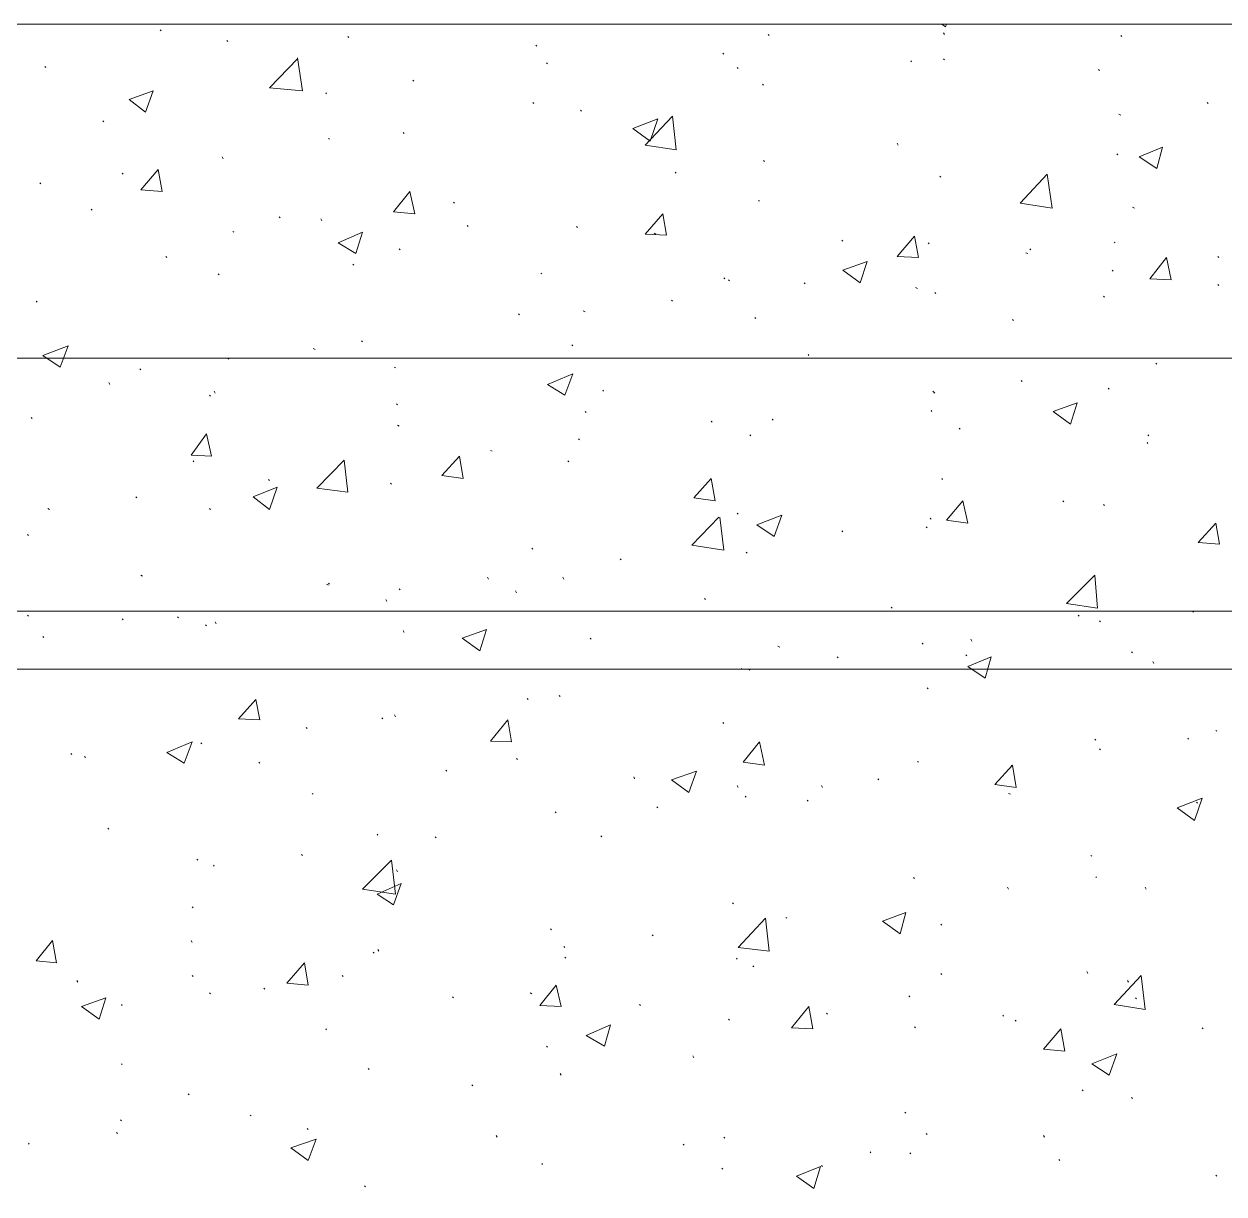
# Model space of a CAD drawing. Header units: millimetres. Extents: x 2928 to 3112, y 1220 to 1280.
# Drawn here: x 2955.221 to 2957.286, y 1260.55 to 1262.562 of the extents above; entities that cross this region are included whole.
import ezdxf

# ---------------------------------------------------------------- set-up
doc = ezdxf.new("R2010")
doc.units = ezdxf.units.MM

msp = doc.modelspace()

# ---------------------------------------------------------------- linework, layer by layer
at = {"color": 253, "linetype": 'Continuous', "lineweight": 5, "true_color": 0x9a9a9a}
for points in [[(2940.97965, 1262.56226), (2981.54689, 1262.56226), (2981.54689, 1240.79028), (2940.97965, 1240.79028)], [(2941.98633, 1261.55224), (2980.53854, 1261.55224), (2980.53854, 1241.8003), (2941.98633, 1241.8003)]]:
    msp.add_lwpolyline(points, close=True, dxfattribs=at)
at = {"color": 92, "linetype": 'Continuous', "lineweight": 13, "true_color": 0x00b800}
for points in [[(2956.79987, 1262.56226), (2956.80654, 1262.55726), (2956.80654, 1262.55726)], [(2956.80654, 1262.55726), (2956.80821, 1262.56226), (2956.80821, 1262.56226)], [(2955.45652, 1262.55059), (2955.45485, 1262.55226), (2955.45485, 1262.55226)], [(2955.77986, 1262.53893), (2955.77819, 1262.54059), (2955.77819, 1262.54059)], [(2956.5032, 1262.54226), (2956.50153, 1262.54393), (2956.50153, 1262.54393)], [(2956.80487, 1262.54393), (2956.80321, 1262.54726), (2956.80321, 1262.54726)], [(2957.10988, 1262.54059), (2957.10821, 1262.54226), (2957.10821, 1262.54226)], [(2955.57152, 1262.53226), (2955.56985, 1262.53393), (2955.56985, 1262.53393)], [(2956.1032, 1262.52392), (2956.10153, 1262.52559), (2956.10153, 1262.52559)], [(2955.64319, 1262.45226), (2955.69152, 1262.50226), (2955.69152, 1262.50226)], [(2955.69986, 1262.44726), (2955.69152, 1262.50392), (2955.69152, 1262.50392)], [(2956.42487, 1262.51059), (2956.4232, 1262.51226), (2956.4232, 1262.51226)], [(2956.7482, 1262.49726), (2956.74654, 1262.49892), (2956.74654, 1262.49892)], [(2956.80487, 1262.50059), (2956.80321, 1262.50226), (2956.80321, 1262.50226)], [(2955.25818, 1262.48726), (2955.25652, 1262.48892), (2955.25652, 1262.48892)], [(2956.12153, 1262.49392), (2956.11986, 1262.49559), (2956.11986, 1262.49559)], [(2956.44987, 1262.48559), (2956.4482, 1262.48726), (2956.4482, 1262.48726)], [(2957.07154, 1262.48226), (2957.06988, 1262.48392), (2957.06988, 1262.48392)], [(2955.89153, 1262.46392), (2955.88986, 1262.46559), (2955.88986, 1262.46559)], [(2956.4932, 1262.45726), (2956.49153, 1262.45892), (2956.49153, 1262.45892)], [(2955.40152, 1262.43226), (2955.44319, 1262.44726), (2955.44319, 1262.44726)], [(2955.42985, 1262.41059), (2955.44319, 1262.44726), (2955.44319, 1262.44726)], [(2955.64319, 1262.45226), (2955.69986, 1262.44726), (2955.69986, 1262.44726)], [(2955.74152, 1262.44226), (2955.73986, 1262.44392), (2955.73986, 1262.44392)], [(2955.40152, 1262.43226), (2955.42985, 1262.41059), (2955.42985, 1262.41059)], [(2956.0982, 1262.42559), (2956.09653, 1262.42726), (2956.09653, 1262.42726)], [(2957.25821, 1262.42559), (2957.25654, 1262.42726), (2957.25654, 1262.42726)], [(2955.35818, 1262.39392), (2955.35652, 1262.39559), (2955.35652, 1262.39559)], [(2956.17986, 1262.41226), (2956.1782, 1262.41392), (2956.1782, 1262.41392)], [(2956.2682, 1262.38226), (2956.31153, 1262.39892), (2956.31153, 1262.39892)], [(2956.28986, 1262.35392), (2956.33653, 1262.40392), (2956.33653, 1262.40392)], [(2956.2982, 1262.36059), (2956.31153, 1262.39892), (2956.31153, 1262.39892)], [(2956.3432, 1262.34559), (2956.33653, 1262.40392), (2956.33653, 1262.40392)], [(2957.10821, 1262.40559), (2957.10488, 1262.40726), (2957.10488, 1262.40726)], [(2955.87486, 1262.37392), (2955.87319, 1262.37559), (2955.87319, 1262.37559)], [(2956.2682, 1262.38226), (2956.2982, 1262.36059), (2956.2982, 1262.36059)], [(2955.74652, 1262.36392), (2955.74486, 1262.36559), (2955.74486, 1262.36559)], [(2956.28986, 1262.35392), (2956.3432, 1262.34559), (2956.3432, 1262.34559)], [(2956.72487, 1262.35392), (2956.7232, 1262.35726), (2956.7232, 1262.35726)], [(2955.56319, 1262.33059), (2955.56152, 1262.33392), (2955.56152, 1262.33392)], [(2957.10321, 1262.33726), (2957.10154, 1262.33892), (2957.10154, 1262.33892)], [(2957.13988, 1262.33392), (2957.17988, 1262.35059), (2957.17988, 1262.35059)], [(2957.13988, 1262.33392), (2957.16988, 1262.31392), (2957.16988, 1262.31392)], [(2957.16988, 1262.31392), (2957.17988, 1262.35059), (2957.17988, 1262.35059)], [(2955.42152, 1262.27725), (2955.45152, 1262.31226), (2955.45152, 1262.31226)], [(2955.45819, 1262.27392), (2955.45152, 1262.31226), (2955.45152, 1262.31226)], [(2956.49487, 1262.32559), (2956.4932, 1262.32726), (2956.4932, 1262.32726)], [(2955.39152, 1262.30392), (2955.38985, 1262.30559), (2955.38985, 1262.30559)], [(2956.3432, 1262.30559), (2956.34153, 1262.30726), (2956.34153, 1262.30726)], [(2956.79821, 1262.29892), (2956.79654, 1262.30059), (2956.79654, 1262.30059)], [(2956.93487, 1262.25392), (2956.98154, 1262.30392), (2956.98154, 1262.30392)], [(2956.98987, 1262.24559), (2956.98154, 1262.30392), (2956.98154, 1262.30392)], [(2955.24985, 1262.28725), (2955.24818, 1262.28892), (2955.24818, 1262.28892)], [(2955.42152, 1262.27725), (2955.45819, 1262.27392), (2955.45819, 1262.27392)], [(2955.85652, 1262.23892), (2955.88486, 1262.27392), (2955.88486, 1262.27392)], [(2955.89319, 1262.23559), (2955.88486, 1262.27392), (2955.88486, 1262.27392)], [(2955.96153, 1262.25392), (2955.95986, 1262.25559), (2955.95986, 1262.25559)], [(2956.48653, 1262.25725), (2956.48487, 1262.25892), (2956.48487, 1262.25892)], [(2956.93487, 1262.25392), (2956.98987, 1262.24559), (2956.98987, 1262.24559)], [(2955.33818, 1262.24225), (2955.33652, 1262.24392), (2955.33652, 1262.24392)], [(2955.66152, 1262.22892), (2955.65986, 1262.23059), (2955.65986, 1262.23059)], [(2955.85652, 1262.23892), (2955.89319, 1262.23559), (2955.89319, 1262.23559)], [(2956.28986, 1262.20059), (2956.31986, 1262.23559), (2956.31986, 1262.23559)], [(2956.32653, 1262.19892), (2956.31986, 1262.23559), (2956.31986, 1262.23559)], [(2957.13154, 1262.24559), (2957.12821, 1262.24725), (2957.12821, 1262.24725)], [(2955.73319, 1262.22392), (2955.73152, 1262.22725), (2955.73152, 1262.22725)], [(2955.98486, 1262.21392), (2955.98319, 1262.21559), (2955.98319, 1262.21559)], [(2956.1732, 1262.21225), (2956.17153, 1262.21392), (2956.17153, 1262.21392)], [(2955.58152, 1262.20392), (2955.57985, 1262.20559), (2955.57985, 1262.20559)], [(2955.76152, 1262.18559), (2955.80319, 1262.20392), (2955.80319, 1262.20392)], [(2955.79152, 1262.16725), (2955.80319, 1262.20392), (2955.80319, 1262.20392)], [(2956.28986, 1262.20059), (2956.32653, 1262.19892), (2956.32653, 1262.19892)], [(2956.3082, 1262.20059), (2956.30486, 1262.20225), (2956.30486, 1262.20225)], [(2956.62987, 1262.18892), (2956.6282, 1262.19059), (2956.6282, 1262.19059)], [(2956.7232, 1262.16225), (2956.7532, 1262.19725), (2956.7532, 1262.19725)], [(2956.75987, 1262.16059), (2956.7532, 1262.19725), (2956.7532, 1262.19725)], [(2955.76152, 1262.18559), (2955.79152, 1262.16725), (2955.79152, 1262.16725)], [(2955.86819, 1262.17392), (2955.86653, 1262.17559), (2955.86653, 1262.17559)], [(2956.7782, 1262.18392), (2956.77654, 1262.18559), (2956.77654, 1262.18559)], [(2956.94821, 1262.16725), (2956.94487, 1262.16892), (2956.94487, 1262.16892)], [(2956.95321, 1262.17392), (2956.95154, 1262.17559), (2956.95154, 1262.17559)], [(2957.09821, 1262.18559), (2957.09654, 1262.18725), (2957.09654, 1262.18725)], [(2955.46652, 1262.16059), (2955.46485, 1262.16225), (2955.46485, 1262.16225)], [(2955.78819, 1262.14725), (2955.78652, 1262.14892), (2955.78652, 1262.14892)], [(2956.62987, 1262.13892), (2956.67154, 1262.15392), (2956.67154, 1262.15392)], [(2956.65987, 1262.11725), (2956.67154, 1262.15392), (2956.67154, 1262.15392)], [(2956.7232, 1262.16225), (2956.75987, 1262.16059), (2956.75987, 1262.16059)], [(2957.15821, 1262.12392), (2957.18654, 1262.16059), (2957.18654, 1262.16059)], [(2957.19488, 1262.12225), (2957.18654, 1262.16059), (2957.18654, 1262.16059)], [(2957.27655, 1262.16059), (2957.27488, 1262.16225), (2957.27488, 1262.16225)], [(2955.55652, 1262.13059), (2955.55485, 1262.13225), (2955.55485, 1262.13225)], [(2956.11153, 1262.13225), (2956.10986, 1262.13392), (2956.10986, 1262.13392)], [(2956.42653, 1262.12392), (2956.42487, 1262.12559), (2956.42487, 1262.12559)], [(2956.62987, 1262.13892), (2956.65987, 1262.11725), (2956.65987, 1262.11725)], [(2957.09488, 1262.13725), (2957.09321, 1262.13892), (2957.09321, 1262.13892)], [(2956.43487, 1262.12059), (2956.4332, 1262.12225), (2956.4332, 1262.12225)], [(2956.56487, 1262.11559), (2956.5632, 1262.11725), (2956.5632, 1262.11725)], [(2956.7582, 1262.10725), (2956.75487, 1262.10892), (2956.75487, 1262.10892)], [(2957.15821, 1262.12392), (2957.19488, 1262.12225), (2957.19488, 1262.12225)], [(2957.27655, 1262.11225), (2957.27488, 1262.11392), (2957.27488, 1262.11392)], [(2955.24318, 1262.08392), (2955.24152, 1262.08559), (2955.24152, 1262.08559)], [(2956.33653, 1262.08559), (2956.33487, 1262.08725), (2956.33487, 1262.08725)], [(2956.78987, 1262.09892), (2956.7882, 1262.10059), (2956.7882, 1262.10059)], [(2957.07988, 1262.09225), (2957.07821, 1262.09392), (2957.07821, 1262.09392)], [(2956.07319, 1262.06225), (2956.07153, 1262.06392), (2956.07153, 1262.06392)], [(2956.18653, 1262.06725), (2956.1832, 1262.06892), (2956.1832, 1262.06892)], [(2956.47987, 1262.05558), (2956.4782, 1262.05725), (2956.4782, 1262.05725)], [(2956.92321, 1262.05225), (2956.92154, 1262.05392), (2956.92154, 1262.05392)], [(2955.25318, 1261.99225), (2955.29652, 1262.00892), (2955.29652, 1262.00892)], [(2955.28318, 1261.97225), (2955.29652, 1262.00892), (2955.29652, 1262.00892)], [(2955.72152, 1262.00225), (2955.71819, 1262.00392), (2955.71819, 1262.00392)], [(2955.80319, 1262.01558), (2955.80152, 1262.01725), (2955.80152, 1262.01725)], [(2956.16486, 1262.00892), (2956.1632, 1262.01058), (2956.1632, 1262.01058)], [(2955.25318, 1261.99225), (2955.28318, 1261.97225), (2955.28318, 1261.97225)], [(2955.57319, 1261.98558), (2955.57152, 1261.98725), (2955.57152, 1261.98725)], [(2956.57154, 1261.99225), (2956.56987, 1261.99392), (2956.56987, 1261.99392)], [(2955.42152, 1261.96725), (2955.41985, 1261.96892), (2955.41985, 1261.96892)], [(2955.85986, 1261.97058), (2955.85819, 1261.97225), (2955.85819, 1261.97225)], [(2956.12153, 1261.94225), (2956.16486, 1261.96058), (2956.16486, 1261.96058)], [(2956.15153, 1261.92392), (2956.16486, 1261.96058), (2956.16486, 1261.96058)], [(2957.16988, 1261.97725), (2957.16821, 1261.97892), (2957.16821, 1261.97892)], [(2955.36818, 1261.94225), (2955.36652, 1261.94558), (2955.36652, 1261.94558)], [(2956.12153, 1261.94225), (2956.15153, 1261.92392), (2956.15153, 1261.92392)], [(2956.93821, 1261.94725), (2956.93654, 1261.94892), (2956.93654, 1261.94892)], [(2955.54152, 1261.92225), (2955.53985, 1261.92392), (2955.53985, 1261.92392)], [(2955.54985, 1261.92725), (2955.54819, 1261.93058), (2955.54819, 1261.93058)], [(2956.2182, 1261.93058), (2956.21653, 1261.93225), (2956.21653, 1261.93225)], [(2956.7882, 1261.92725), (2956.78487, 1261.93058), (2956.78487, 1261.93058)], [(2957.08821, 1261.93392), (2957.08654, 1261.93558), (2957.08654, 1261.93558)], [(2955.86319, 1261.90725), (2955.86153, 1261.90892), (2955.86153, 1261.90892)], [(2956.99154, 1261.89558), (2957.03321, 1261.91058), (2957.03321, 1261.91058)], [(2957.02154, 1261.87392), (2957.03321, 1261.91058), (2957.03321, 1261.91058)], [(2955.23485, 1261.88392), (2955.23318, 1261.88558), (2955.23318, 1261.88558)], [(2956.1882, 1261.89392), (2956.18653, 1261.89558), (2956.18653, 1261.89558)], [(2956.40487, 1261.87725), (2956.4032, 1261.87892), (2956.4032, 1261.87892)], [(2956.50987, 1261.88058), (2956.5082, 1261.88225), (2956.5082, 1261.88225)], [(2956.7832, 1261.89558), (2956.78154, 1261.89725), (2956.78154, 1261.89725)], [(2956.99154, 1261.89558), (2957.02154, 1261.87392), (2957.02154, 1261.87392)], [(2955.50819, 1261.82058), (2955.53485, 1261.85725), (2955.53485, 1261.85725)], [(2955.54319, 1261.81891), (2955.53485, 1261.85725), (2955.53485, 1261.85725)], [(2955.86653, 1261.87058), (2955.86319, 1261.87225), (2955.86319, 1261.87225)], [(2956.83154, 1261.86558), (2956.82987, 1261.86725), (2956.82987, 1261.86725)], [(2956.17653, 1261.84725), (2956.17486, 1261.84892), (2956.17486, 1261.84892)], [(2956.47153, 1261.85392), (2956.46987, 1261.85558), (2956.46987, 1261.85558)], [(2957.15488, 1261.84058), (2957.15321, 1261.84225), (2957.15321, 1261.84225)], [(2957.15654, 1261.85392), (2957.15488, 1261.85558), (2957.15488, 1261.85558)], [(2955.50819, 1261.82058), (2955.54319, 1261.81891), (2955.54319, 1261.81891)], [(2955.93986, 1261.78558), (2955.96986, 1261.81891), (2955.96986, 1261.81891)], [(2955.97653, 1261.78058), (2955.96986, 1261.81891), (2955.96986, 1261.81891)], [(2956.02653, 1261.82725), (2956.02319, 1261.82891), (2956.02319, 1261.82891)], [(2955.51319, 1261.80891), (2955.51152, 1261.81058), (2955.51152, 1261.81058)], [(2955.72486, 1261.76391), (2955.77152, 1261.81225), (2955.77152, 1261.81225)], [(2955.77819, 1261.75725), (2955.77152, 1261.81225), (2955.77152, 1261.81225)], [(2956.1582, 1261.80891), (2956.15653, 1261.81058), (2956.15653, 1261.81058)], [(2955.64319, 1261.77725), (2955.64152, 1261.77891), (2955.64152, 1261.77891)], [(2955.93986, 1261.78558), (2955.97653, 1261.78058), (2955.97653, 1261.78058)], [(2956.3732, 1261.74725), (2956.4032, 1261.78058), (2956.4032, 1261.78058)], [(2956.40987, 1261.74225), (2956.4032, 1261.78058), (2956.4032, 1261.78058)], [(2956.80154, 1261.77891), (2956.79987, 1261.78058), (2956.79987, 1261.78058)], [(2955.61485, 1261.74891), (2955.65652, 1261.76558), (2955.65652, 1261.76558)], [(2955.64319, 1261.72725), (2955.65652, 1261.76558), (2955.65652, 1261.76558)], [(2955.72486, 1261.76391), (2955.77819, 1261.75725), (2955.77819, 1261.75725)], [(2955.85319, 1261.77058), (2955.85152, 1261.77225), (2955.85152, 1261.77225)], [(2955.41485, 1261.74725), (2955.41319, 1261.74891), (2955.41319, 1261.74891)], [(2955.61485, 1261.74891), (2955.64319, 1261.72725), (2955.64319, 1261.72725)], [(2956.3732, 1261.74725), (2956.40987, 1261.74225), (2956.40987, 1261.74225)], [(2956.80821, 1261.70891), (2956.83654, 1261.74225), (2956.83654, 1261.74225)], [(2956.84487, 1261.70391), (2956.83654, 1261.74225), (2956.83654, 1261.74225)], [(2957.00987, 1261.74058), (2957.00821, 1261.74225), (2957.00821, 1261.74225)], [(2957.07988, 1261.73391), (2957.07821, 1261.73558), (2957.07821, 1261.73558)], [(2955.26485, 1261.72725), (2955.26152, 1261.72891), (2955.26152, 1261.72891)], [(2955.54152, 1261.72725), (2955.53985, 1261.72891), (2955.53985, 1261.72891)], [(2956.36987, 1261.66558), (2956.41653, 1261.71391), (2956.41653, 1261.71391)], [(2956.42487, 1261.65725), (2956.4182, 1261.71391), (2956.4182, 1261.71391)], [(2956.44987, 1261.71891), (2956.4482, 1261.72058), (2956.4482, 1261.72058)], [(2956.48153, 1261.70058), (2956.52487, 1261.71725), (2956.52487, 1261.71725)], [(2956.51153, 1261.68058), (2956.52487, 1261.71725), (2956.52487, 1261.71725)], [(2956.48153, 1261.70058), (2956.51153, 1261.68058), (2956.51153, 1261.68058)], [(2956.77487, 1261.69558), (2956.7732, 1261.69725), (2956.7732, 1261.69725)], [(2956.78154, 1261.71058), (2956.77987, 1261.71225), (2956.77987, 1261.71225)], [(2956.80821, 1261.70891), (2956.84487, 1261.70391), (2956.84487, 1261.70391)], [(2957.24154, 1261.67058), (2957.27155, 1261.70391), (2957.27155, 1261.70391)], [(2957.27821, 1261.66725), (2957.27155, 1261.70391), (2957.27155, 1261.70391)], [(2955.22818, 1261.68225), (2955.22652, 1261.68391), (2955.22652, 1261.68391)], [(2956.62987, 1261.68891), (2956.6282, 1261.69058), (2956.6282, 1261.69058)], [(2956.09653, 1261.65891), (2956.09486, 1261.66058), (2956.09486, 1261.66058)], [(2956.36987, 1261.66558), (2956.42487, 1261.65725), (2956.42487, 1261.65725)], [(2956.46487, 1261.65225), (2956.4632, 1261.65391), (2956.4632, 1261.65391)], [(2957.24154, 1261.67058), (2957.27821, 1261.66725), (2957.27821, 1261.66725)], [(2956.2482, 1261.64058), (2956.24653, 1261.64225), (2956.24653, 1261.64225)], [(2955.42485, 1261.61225), (2955.42152, 1261.61391), (2955.42152, 1261.61391)], [(2956.01986, 1261.60725), (2956.01819, 1261.61058), (2956.01819, 1261.61058)], [(2956.14986, 1261.60725), (2956.1482, 1261.61058), (2956.1482, 1261.61058)], [(2957.01487, 1261.56558), (2957.06321, 1261.61391), (2957.06321, 1261.61391)], [(2957.06821, 1261.55724), (2957.06321, 1261.61391), (2957.06321, 1261.61391)], [(2955.74486, 1261.59725), (2955.74152, 1261.59891), (2955.74152, 1261.59891)], [(2955.74652, 1261.59891), (2955.74486, 1261.60058), (2955.74486, 1261.60058)], [(2955.86819, 1261.58891), (2955.86653, 1261.59058), (2955.86653, 1261.59058)], [(2955.84486, 1261.56891), (2955.84319, 1261.57224), (2955.84319, 1261.57224)], [(2956.06819, 1261.58391), (2956.06653, 1261.58724), (2956.06653, 1261.58724)], [(2956.3932, 1261.57224), (2956.39153, 1261.57391), (2956.39153, 1261.57391)], [(2956.71487, 1261.55724), (2956.7132, 1261.55891), (2956.7132, 1261.55891)], [(2957.01487, 1261.56558), (2957.06821, 1261.55724), (2957.06821, 1261.55724)], [(2957.23321, 1261.55058), (2957.23154, 1261.55224), (2957.23154, 1261.55224)], [(2955.22818, 1261.54391), (2955.22652, 1261.54558), (2955.22652, 1261.54558)], [(2955.39152, 1261.53724), (2955.38985, 1261.53891), (2955.38985, 1261.53891)], [(2955.48652, 1261.54058), (2955.48485, 1261.54224), (2955.48485, 1261.54224)], [(2955.53485, 1261.52724), (2955.53319, 1261.52891), (2955.53319, 1261.52891)], [(2955.55152, 1261.53058), (2955.54985, 1261.53391), (2955.54985, 1261.53391)], [(2957.03654, 1261.54391), (2957.03488, 1261.54558), (2957.03488, 1261.54558)], [(2957.07321, 1261.53391), (2957.07154, 1261.53558), (2957.07154, 1261.53558)], [(2955.25485, 1261.50724), (2955.25318, 1261.50891), (2955.25318, 1261.50891)], [(2955.87486, 1261.51558), (2955.87319, 1261.51891), (2955.87319, 1261.51891)], [(2955.97486, 1261.50558), (2956.01653, 1261.52058), (2956.01653, 1261.52058)], [(2956.00486, 1261.48391), (2956.01653, 1261.52058), (2956.01653, 1261.52058)], [(2955.97486, 1261.50558), (2956.00486, 1261.48391), (2956.00486, 1261.48391)], [(2956.19653, 1261.50391), (2956.19486, 1261.50558), (2956.19486, 1261.50558)], [(2956.52153, 1261.49058), (2956.5182, 1261.49224), (2956.5182, 1261.49224)], [(2956.7682, 1261.49558), (2956.76654, 1261.49724), (2956.76654, 1261.49724)], [(2956.85154, 1261.50058), (2956.84987, 1261.50391), (2956.84987, 1261.50391)], [(2956.62154, 1261.47224), (2956.61987, 1261.47391), (2956.61987, 1261.47391)], [(2956.84321, 1261.47558), (2956.84154, 1261.47724), (2956.84154, 1261.47724)], [(2956.84487, 1261.45724), (2956.88487, 1261.47391), (2956.88487, 1261.47391)], [(2956.87487, 1261.43724), (2956.88487, 1261.47391), (2956.88487, 1261.47391)], [(2957.12821, 1261.48058), (2957.12654, 1261.48224), (2957.12654, 1261.48224)], [(2957.16488, 1261.46224), (2957.16321, 1261.46558), (2957.16321, 1261.46558)], [(2956.45653, 1261.45224), (2956.45487, 1261.45391), (2956.45487, 1261.45391)], [(2956.46987, 1261.45058), (2956.4682, 1261.45224), (2956.4682, 1261.45224)], [(2956.84487, 1261.45724), (2956.87487, 1261.43724), (2956.87487, 1261.43724)], [(2956.1432, 1261.40558), (2956.14153, 1261.40724), (2956.14153, 1261.40724)], [(2956.77654, 1261.41891), (2956.77487, 1261.42058), (2956.77487, 1261.42058)], [(2955.58985, 1261.36724), (2955.61985, 1261.40058), (2955.61985, 1261.40058)], [(2955.62652, 1261.36558), (2955.61985, 1261.40058), (2955.61985, 1261.40058)], [(2956.08819, 1261.40058), (2956.08653, 1261.40224), (2956.08653, 1261.40224)], [(2955.58985, 1261.36724), (2955.62652, 1261.36558), (2955.62652, 1261.36558)], [(2955.83819, 1261.36724), (2955.83652, 1261.36891), (2955.83652, 1261.36891)], [(2955.85986, 1261.37058), (2955.85819, 1261.37391), (2955.85819, 1261.37391)], [(2956.02319, 1261.32891), (2956.05319, 1261.36558), (2956.05319, 1261.36558)], [(2956.05986, 1261.32724), (2956.05319, 1261.36558), (2956.05319, 1261.36558)], [(2955.70819, 1261.35057), (2955.70652, 1261.35224), (2955.70652, 1261.35224)], [(2956.42487, 1261.35891), (2956.4232, 1261.36057), (2956.4232, 1261.36057)], [(2957.27321, 1261.34557), (2957.27155, 1261.34724), (2957.27155, 1261.34724)], [(2955.46652, 1261.30891), (2955.50985, 1261.32724), (2955.50985, 1261.32724)], [(2955.49652, 1261.29057), (2955.50985, 1261.32724), (2955.50985, 1261.32724)], [(2955.52652, 1261.32391), (2955.52485, 1261.32557), (2955.52485, 1261.32557)], [(2956.02319, 1261.32891), (2956.05986, 1261.32724), (2956.05986, 1261.32724)], [(2956.4582, 1261.29224), (2956.48653, 1261.32724), (2956.48653, 1261.32724)], [(2956.49487, 1261.28724), (2956.48653, 1261.32724), (2956.48653, 1261.32724)], [(2957.06488, 1261.33057), (2957.06321, 1261.33224), (2957.06321, 1261.33224)], [(2957.22488, 1261.33224), (2957.22321, 1261.33391), (2957.22321, 1261.33391)], [(2955.30318, 1261.30557), (2955.30152, 1261.30724), (2955.30152, 1261.30724)], [(2955.32652, 1261.30057), (2955.32485, 1261.30224), (2955.32485, 1261.30224)], [(2955.46652, 1261.30891), (2955.49652, 1261.29057), (2955.49652, 1261.29057)], [(2957.07321, 1261.31391), (2957.07154, 1261.31557), (2957.07154, 1261.31557)], [(2955.62652, 1261.29057), (2955.62485, 1261.29224), (2955.62485, 1261.29224)], [(2955.94819, 1261.27724), (2955.94653, 1261.27891), (2955.94653, 1261.27891)], [(2956.06986, 1261.29724), (2956.06819, 1261.29891), (2956.06819, 1261.29891)], [(2956.4582, 1261.29224), (2956.49487, 1261.28724), (2956.49487, 1261.28724)], [(2956.75987, 1261.29224), (2956.7582, 1261.29391), (2956.7582, 1261.29391)], [(2956.89154, 1261.25391), (2956.92154, 1261.28724), (2956.92154, 1261.28724)], [(2956.92154, 1261.28557), (2956.91987, 1261.28724), (2956.91987, 1261.28724)], [(2956.92821, 1261.24891), (2956.92154, 1261.28724), (2956.92154, 1261.28724)], [(2956.27153, 1261.26391), (2956.26986, 1261.26724), (2956.26986, 1261.26724)], [(2956.33487, 1261.26224), (2956.3782, 1261.27724), (2956.3782, 1261.27724)], [(2956.33487, 1261.26224), (2956.36487, 1261.24057), (2956.36487, 1261.24057)], [(2956.36487, 1261.24057), (2956.3782, 1261.27724), (2956.3782, 1261.27724)], [(2956.69154, 1261.26224), (2956.68987, 1261.26391), (2956.68987, 1261.26391)], [(2955.71819, 1261.23724), (2955.71652, 1261.23891), (2955.71652, 1261.23891)], [(2956.44987, 1261.24891), (2956.4482, 1261.25224), (2956.4482, 1261.25224)], [(2956.59487, 1261.24891), (2956.5932, 1261.25224), (2956.5932, 1261.25224)], [(2956.89154, 1261.25391), (2956.92821, 1261.24891), (2956.92821, 1261.24891)], [(2956.91821, 1261.23724), (2956.91487, 1261.23891), (2956.91487, 1261.23891)], [(2956.4632, 1261.23224), (2956.46153, 1261.23391), (2956.46153, 1261.23391)], [(2956.56987, 1261.22557), (2956.5682, 1261.22724), (2956.5682, 1261.22724)], [(2957.20488, 1261.21391), (2957.24821, 1261.23057), (2957.24821, 1261.23057)], [(2957.23488, 1261.19224), (2957.24821, 1261.23057), (2957.24821, 1261.23057)], [(2957.23988, 1261.22224), (2957.23821, 1261.22391), (2957.23821, 1261.22391)], [(2956.13653, 1261.20557), (2956.13486, 1261.20724), (2956.13486, 1261.20724)], [(2956.31153, 1261.21391), (2956.30986, 1261.21557), (2956.30986, 1261.21557)], [(2957.20488, 1261.21391), (2957.23488, 1261.19224), (2957.23488, 1261.19224)], [(2955.36652, 1261.17724), (2955.36485, 1261.17891), (2955.36485, 1261.17891)], [(2955.82986, 1261.16724), (2955.82819, 1261.16891), (2955.82819, 1261.16891)], [(2955.92986, 1261.16224), (2955.92819, 1261.16391), (2955.92819, 1261.16391)], [(2956.21486, 1261.16391), (2956.2132, 1261.16557), (2956.2132, 1261.16557)], [(2955.51985, 1261.1239), (2955.51819, 1261.12557), (2955.51819, 1261.12557)], [(2955.54819, 1261.1139), (2955.54652, 1261.11557), (2955.54652, 1261.11557)], [(2955.69986, 1261.13224), (2955.69819, 1261.13391), (2955.69819, 1261.13391)], [(2955.80319, 1261.0739), (2955.85319, 1261.1239), (2955.85319, 1261.1239)], [(2955.85986, 1261.06557), (2955.85319, 1261.1239), (2955.85319, 1261.1239)], [(2957.05821, 1261.13057), (2957.05654, 1261.13224), (2957.05654, 1261.13224)], [(2955.86319, 1261.1039), (2955.86153, 1261.10724), (2955.86153, 1261.10724)], [(2956.7532, 1261.09224), (2956.75154, 1261.0939), (2956.75154, 1261.0939)], [(2957.06654, 1261.0939), (2957.06488, 1261.09557), (2957.06488, 1261.09557)], [(2955.80319, 1261.0739), (2955.85986, 1261.06557), (2955.85986, 1261.06557)], [(2955.82819, 1261.06557), (2955.86986, 1261.0839), (2955.86986, 1261.0839)], [(2955.85652, 1261.04724), (2955.86986, 1261.0839), (2955.86986, 1261.0839)], [(2956.91487, 1261.0739), (2956.91321, 1261.07724), (2956.91321, 1261.07724)], [(2957.15154, 1261.0739), (2957.14988, 1261.07724), (2957.14988, 1261.07724)], [(2955.82819, 1261.06557), (2955.85652, 1261.04724), (2955.85652, 1261.04724)], [(2955.51152, 1261.04224), (2955.50985, 1261.0439), (2955.50985, 1261.0439)], [(2956.44153, 1261.0489), (2956.43987, 1261.05057), (2956.43987, 1261.05057)], [(2956.6982, 1261.0189), (2956.7382, 1261.0339), (2956.7382, 1261.0339)], [(2956.7282, 1260.99724), (2956.7382, 1261.0339), (2956.7382, 1261.0339)], [(2956.44987, 1260.9739), (2956.49653, 1261.0239), (2956.49653, 1261.0239)], [(2956.5032, 1260.96724), (2956.49653, 1261.0239), (2956.49653, 1261.0239)], [(2956.5332, 1261.0239), (2956.53153, 1261.02557), (2956.53153, 1261.02557)], [(2956.6982, 1261.0189), (2956.7282, 1260.99724), (2956.7282, 1260.99724)], [(2956.79987, 1261.01224), (2956.79821, 1261.0139), (2956.79821, 1261.0139)], [(2956.1282, 1261.0039), (2956.12653, 1261.00557), (2956.12653, 1261.00557)], [(2956.3032, 1260.9939), (2956.30153, 1260.99557), (2956.30153, 1260.99557)], [(2955.24152, 1260.95057), (2955.26985, 1260.98557), (2955.26985, 1260.98557)], [(2955.27652, 1260.94724), (2955.26985, 1260.98557), (2955.26985, 1260.98557)], [(2955.50985, 1260.98224), (2955.50819, 1260.98557), (2955.50819, 1260.98557)], [(2955.83152, 1260.96724), (2955.82986, 1260.97057), (2955.82986, 1260.97057)], [(2956.15153, 1260.9739), (2956.14986, 1260.97557), (2956.14986, 1260.97557)], [(2956.44987, 1260.9739), (2956.5032, 1260.96724), (2956.5032, 1260.96724)], [(2955.24152, 1260.95057), (2955.27652, 1260.94724), (2955.27652, 1260.94724)], [(2955.82319, 1260.9639), (2955.82152, 1260.96557), (2955.82152, 1260.96557)], [(2956.1532, 1260.95557), (2956.15153, 1260.95724), (2956.15153, 1260.95724)], [(2956.4482, 1260.9539), (2956.44653, 1260.95557), (2956.44653, 1260.95557)], [(2955.67319, 1260.91224), (2955.70319, 1260.94724), (2955.70319, 1260.94724)], [(2955.70986, 1260.9089), (2955.70319, 1260.94724), (2955.70319, 1260.94724)], [(2956.47653, 1260.94057), (2956.47487, 1260.94224), (2956.47487, 1260.94224)], [(2956.79987, 1260.92724), (2956.79821, 1260.9289), (2956.79821, 1260.9289)], [(2957.05154, 1260.9289), (2957.04988, 1260.93224), (2957.04988, 1260.93224)], [(2955.31318, 1260.9139), (2955.31152, 1260.91724), (2955.31152, 1260.91724)], [(2955.51152, 1260.9239), (2955.50985, 1260.92557), (2955.50985, 1260.92557)], [(2955.67319, 1260.91224), (2955.70986, 1260.9089), (2955.70986, 1260.9089)], [(2955.76986, 1260.9239), (2955.76819, 1260.92557), (2955.76819, 1260.92557)], [(2956.1082, 1260.8739), (2956.13653, 1260.9089), (2956.13653, 1260.9089)], [(2956.14486, 1260.87223), (2956.13653, 1260.9089), (2956.13653, 1260.9089)], [(2957.09654, 1260.87557), (2957.14321, 1260.92557), (2957.14321, 1260.92557)], [(2957.12154, 1260.9139), (2957.11988, 1260.91724), (2957.11988, 1260.91724)], [(2957.14988, 1260.86723), (2957.14321, 1260.92557), (2957.14321, 1260.92557)], [(2955.31985, 1260.87223), (2955.36152, 1260.88723), (2955.36152, 1260.88723)], [(2955.34985, 1260.85057), (2955.36152, 1260.88723), (2955.36152, 1260.88723)], [(2955.54152, 1260.8939), (2955.53985, 1260.89557), (2955.53985, 1260.89557)], [(2955.63486, 1260.90224), (2955.63319, 1260.9039), (2955.63319, 1260.9039)], [(2955.95986, 1260.88723), (2955.95819, 1260.8889), (2955.95819, 1260.8889)], [(2956.09486, 1260.8939), (2956.09153, 1260.89557), (2956.09153, 1260.89557)], [(2956.74487, 1260.8889), (2956.7432, 1260.89057), (2956.7432, 1260.89057)], [(2957.13488, 1260.88557), (2957.13321, 1260.88723), (2957.13321, 1260.88723)], [(2955.31985, 1260.87223), (2955.34985, 1260.85057), (2955.34985, 1260.85057)], [(2955.38985, 1260.8739), (2955.38818, 1260.87557), (2955.38818, 1260.87557)], [(2956.1082, 1260.8739), (2956.14486, 1260.87223), (2956.14486, 1260.87223)], [(2956.28153, 1260.8739), (2956.27986, 1260.87557), (2956.27986, 1260.87557)], [(2956.54153, 1260.83557), (2956.57154, 1260.87223), (2956.57154, 1260.87223)], [(2956.5782, 1260.8339), (2956.57154, 1260.87223), (2956.57154, 1260.87223)], [(2957.09654, 1260.87557), (2957.14988, 1260.86723), (2957.14988, 1260.86723)], [(2956.43487, 1260.8489), (2956.4332, 1260.85057), (2956.4332, 1260.85057)], [(2956.6032, 1260.8589), (2956.60154, 1260.86057), (2956.60154, 1260.86057)], [(2956.90654, 1260.85557), (2956.90487, 1260.85723), (2956.90487, 1260.85723)], [(2956.92821, 1260.84723), (2956.92654, 1260.8489), (2956.92654, 1260.8489)], [(2955.74152, 1260.83223), (2955.73986, 1260.8339), (2955.73986, 1260.8339)], [(2956.1882, 1260.82223), (2956.22986, 1260.84057), (2956.22986, 1260.84057)], [(2956.21986, 1260.8039), (2956.22986, 1260.84057), (2956.22986, 1260.84057)], [(2956.54153, 1260.83557), (2956.5782, 1260.8339), (2956.5782, 1260.8339)], [(2956.75487, 1260.83557), (2956.7532, 1260.83723), (2956.7532, 1260.83723)], [(2956.97487, 1260.7989), (2957.00487, 1260.8339), (2957.00487, 1260.8339)], [(2957.01154, 1260.79557), (2957.00487, 1260.8339), (2957.00487, 1260.8339)], [(2957.24988, 1260.8339), (2957.24821, 1260.83557), (2957.24821, 1260.83557)], [(2956.12153, 1260.80223), (2956.11986, 1260.8039), (2956.11986, 1260.8039)], [(2956.1882, 1260.82223), (2956.21986, 1260.8039), (2956.21986, 1260.8039)], [(2956.3732, 1260.7839), (2956.37153, 1260.78723), (2956.37153, 1260.78723)], [(2956.97487, 1260.7989), (2957.01154, 1260.79557), (2957.01154, 1260.79557)], [(2957.05821, 1260.7739), (2957.10154, 1260.79057), (2957.10154, 1260.79057)], [(2957.08821, 1260.7539), (2957.10154, 1260.79057), (2957.10154, 1260.79057)], [(2955.38985, 1260.77223), (2955.38818, 1260.7739), (2955.38818, 1260.7739)], [(2955.81486, 1260.7639), (2955.81319, 1260.76557), (2955.81319, 1260.76557)], [(2957.05821, 1260.7739), (2957.08821, 1260.7539), (2957.08821, 1260.7539)], [(2956.14486, 1260.7539), (2956.1432, 1260.75723), (2956.1432, 1260.75723)], [(2955.50485, 1260.72057), (2955.50319, 1260.72223), (2955.50319, 1260.72223)], [(2955.99319, 1260.73557), (2955.99153, 1260.73723), (2955.99153, 1260.73723)], [(2957.04321, 1260.72723), (2957.04154, 1260.7289), (2957.04154, 1260.7289)], [(2957.12821, 1260.7139), (2957.12654, 1260.71557), (2957.12654, 1260.71557)], [(2955.61152, 1260.6839), (2955.60985, 1260.68557), (2955.60985, 1260.68557)], [(2956.7382, 1260.6889), (2956.73654, 1260.69057), (2956.73654, 1260.69057)], [(2955.38818, 1260.67557), (2955.38652, 1260.67723), (2955.38652, 1260.67723)], [(2955.70986, 1260.66056), (2955.70819, 1260.66223), (2955.70819, 1260.66223)], [(2955.38152, 1260.6539), (2955.37985, 1260.65556), (2955.37985, 1260.65556)], [(2955.67986, 1260.6289), (2955.72319, 1260.6439), (2955.72319, 1260.6439)], [(2955.70986, 1260.60723), (2955.72319, 1260.6439), (2955.72319, 1260.6439)], [(2956.03486, 1260.64723), (2956.03319, 1260.65056), (2956.03319, 1260.65056)], [(2956.42653, 1260.64556), (2956.42487, 1260.64723), (2956.42487, 1260.64723)], [(2956.77487, 1260.65223), (2956.7732, 1260.6539), (2956.7732, 1260.6539)], [(2956.97654, 1260.64723), (2956.97487, 1260.65056), (2956.97487, 1260.65056)], [(2955.22985, 1260.63556), (2955.22818, 1260.63723), (2955.22818, 1260.63723)], [(2955.67986, 1260.6289), (2955.70986, 1260.60723), (2955.70986, 1260.60723)], [(2956.35653, 1260.6339), (2956.35487, 1260.63556), (2956.35487, 1260.63556)], [(2956.6782, 1260.62056), (2956.67654, 1260.62223), (2956.67654, 1260.62223)], [(2956.74654, 1260.6189), (2956.74487, 1260.62056), (2956.74487, 1260.62056)], [(2956.1132, 1260.60056), (2956.11153, 1260.60223), (2956.11153, 1260.60223)], [(2956.59487, 1260.59723), (2956.5932, 1260.5989), (2956.5932, 1260.5989)], [(2957.00321, 1260.60723), (2957.00154, 1260.6089), (2957.00154, 1260.6089)], [(2956.4232, 1260.59223), (2956.42153, 1260.5939), (2956.42153, 1260.5939)], [(2956.54987, 1260.58056), (2956.59154, 1260.59723), (2956.59154, 1260.59723)], [(2956.54987, 1260.58056), (2956.57987, 1260.5589), (2956.57987, 1260.5589)], [(2956.57987, 1260.5589), (2956.59154, 1260.59723), (2956.59154, 1260.59723)], [(2957.27321, 1260.58056), (2957.27155, 1260.58223), (2957.27155, 1260.58223)], [(2955.80819, 1260.56223), (2955.80652, 1260.5639), (2955.80652, 1260.5639)]]:
    msp.add_lwpolyline(points, dxfattribs=at)
at = {"color": 253, "linetype": 'Continuous', "lineweight": 5, "true_color": 0x9a9a9a}
for points in [[(2981.44522, 1261.98725), (2941.07965, 1261.98725), (2941.07965, 1261.98725)], [(2961.2116, 1241.9003), (2942.08633, 1241.9003), (2942.08633, 1247.74538), (2950.25144, 1247.74538), (2950.25144, 1256.61384), (2942.08633, 1256.61384), (2942.08633, 1261.45224), (2961.2116, 1261.45224), (2961.2116, 1249.1904)]]:
    msp.add_lwpolyline(points, dxfattribs=at)

doc.saveas('drawing.dxf')
